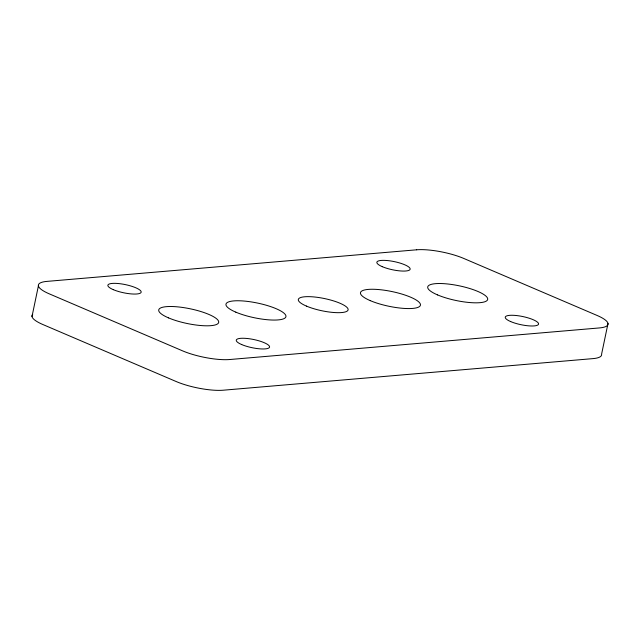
<?xml version="1.0" encoding="UTF-8"?>
<svg xmlns="http://www.w3.org/2000/svg" width="640" height="640" viewBox="0 0 640 640"><rect width="100%" height="100%" fill="white"/><g stroke="black" fill="none" stroke-linecap="round" stroke-linejoin="round"><path stroke-width="0.96" d="M32 316.504L38.408 285.832M608 323.496L601.592 354.168A34.024 8.344 11.8 0 1 592.976 358.616L223.336 390.2A34.024 8.344 11.8 0 1 176.232 381.552L42.896 324.536A34.024 8.344 11.8 0 1 32.72 314.432M416.664 249.8L47.024 281.384A34.024 8.344 11.8 0 0 49.304 293.864L182.64 350.88A34.024 8.344 11.8 0 0 229.744 359.52L599.384 327.936A34.024 8.344 11.8 0 0 597.104 315.464L463.768 258.448A34.024 8.344 11.8 0 0 416.664 249.8M306.456 306.096A25.424 6.24 11.8 0 0 347.56 310.784A25.424 6.24 11.8 0 0 315.6 297.112A25.424 6.24 11.8 0 0 306.456 306.096M437.528 294.896A30.624 7.512 11.8 0 0 487.032 300.536A30.624 7.512 11.8 0 0 448.544 284.08A30.624 7.512 11.8 0 0 437.528 294.896M235.784 312.136A30.624 7.512 11.8 0 0 285.288 317.776A30.624 7.512 11.8 0 0 246.8 301.32A30.624 7.512 11.8 0 0 235.784 312.136M382.288 266.672A17.016 4.176 11.8 0 0 409.792 269.808A17.016 4.176 11.8 0 0 388.408 260.664A17.016 4.176 11.8 0 0 382.288 266.672M113.304 289.656A17.016 4.176 11.8 0 0 140.808 292.792A17.016 4.176 11.8 0 0 119.424 283.648A17.016 4.176 11.8 0 0 113.304 289.656M510.688 321.584A17.016 4.176 11.8 0 0 538.192 324.72A17.016 4.176 11.8 0 0 516.808 315.576A17.016 4.176 11.8 0 0 510.688 321.584M168.536 317.88A30.624 7.512 11.8 0 0 218.04 323.52A30.624 7.512 11.8 0 0 179.552 307.064A30.624 7.512 11.8 0 0 168.536 317.88M241.704 344.568A17.016 4.176 11.8 0 0 269.208 347.704A17.016 4.176 11.8 0 0 247.824 338.56A17.016 4.176 11.8 0 0 241.704 344.568M370.28 300.64A30.624 7.512 11.8 0 0 419.784 306.288A30.624 7.512 11.8 0 0 381.296 289.824A30.624 7.512 11.8 0 0 370.28 300.64"/></g></svg>
